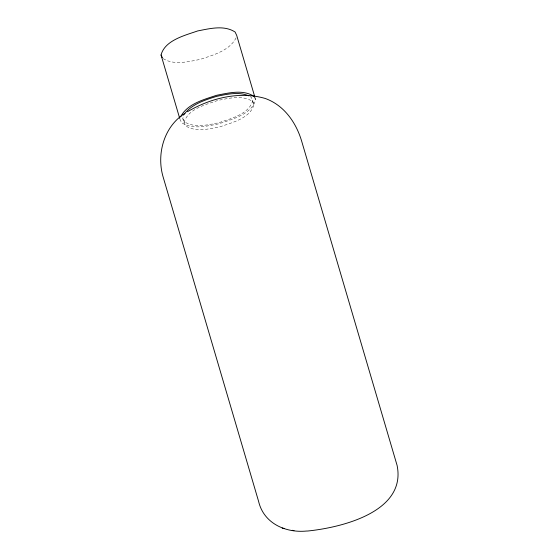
<?xml version="1.0" encoding="UTF-8"?>
<svg xmlns="http://www.w3.org/2000/svg" width="559" height="559" viewBox="0 0 559 559"><rect width="100%" height="100%" fill="white"/><g stroke="black" fill="none" stroke-linecap="round" stroke-linejoin="round"><path stroke-width="0.42" stroke-dasharray="2.79 2.1" d="M250.104 96.602L251.361 97.364L254.031 104.526C250.132 118.494 232.118 122.47 220.113 126.781C208.961 128.926 195.713 132.441 185.462 125.768L182.786 118.599L183.694 114.881M183.981 122.666C187.887 108.698 205.894 104.722 217.905 100.41C229.057 98.265 242.306 94.75 252.556 101.424L254.031 104.526M236.108 37.795C229.49 50.841 213.021 55.089 200.066 59.422C188.02 61.735 173.709 65.529 162.648 58.325M252.836 100.466C248.937 114.434 230.923 118.403 218.918 122.721C207.766 124.867 194.511 128.381 184.267 121.708L182.786 118.599M254.897 97.231L255.638 99.74C251.795 114.518 231.615 119.34 219.009 123.777C206.963 126.089 192.652 129.891 181.584 122.68L179.991 119.326M254.359 97.056L255.638 99.74"/><path stroke-width="0.84" d="M179.739 118.487L161.048 54.971C164.891 40.192 185.071 35.371 197.676 30.941C209.723 28.621 224.033 24.827 235.101 32.031L236.695 35.385L254.652 96.4M180.578 116.915C187.188 103.869 203.665 99.621 216.619 95.296C228.666 92.976 242.976 89.181 254.038 96.386M183.694 114.881C191.36 104.267 204.72 100.033 216.703 96.351C227.087 94.219 238.735 91.48 248.846 95.848M184.966 113.33C164.018 126.341 156.317 154.032 163.123 176.965L258.586 501.332C263.638 523.182 285.272 533.062 306.416 531.05L307.723 531.015C340.976 527.619 406.61 512.107 397.107 465.472L301.643 141.106C296.123 122.568 284.084 105.246 265.28 98.482C239.084 90.817 210.491 98.237 187.482 111.702M292.224 530.295L294.02 530.687M282.211 528.066L284.349 528.534M161.048 54.971L162.327 57.654"/></g></svg>
